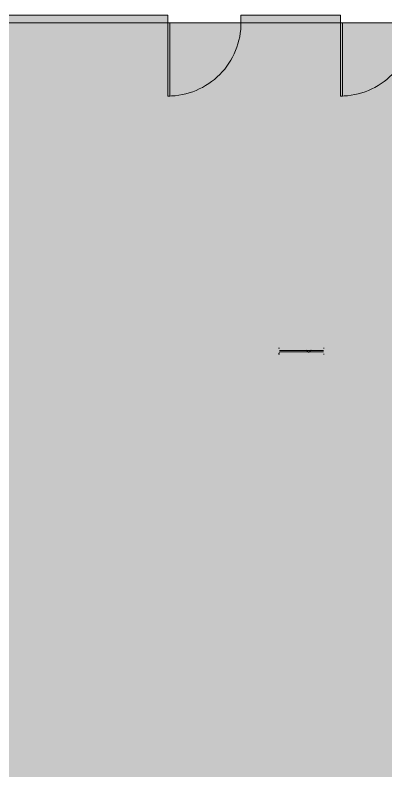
# Model space of a CAD drawing. Header units: inches. Extents: x 920 to 3228, y -557 to 2680.
# Drawn here: x 2259 to 2441.8, y 534.2 to 906.4 of the extents above; entities that cross this region are included whole.
import ezdxf

# ---------------------------------------------------------------- set-up
doc = ezdxf.new("R2010")
doc.units = ezdxf.units.IN
doc.header["$MEASUREMENT"] = 0
for name, color, linetype, lineweight in [('A-DETL-GENF', 92, 'Continuous', 9), ('A-DETL-THIN', 151, 'Continuous', 9), ('A-DOOR', 31, 'Continuous', 13), ('A-WALL-PATT', 111, 'Continuous', 13), ('I-WALL', 2, 'Continuous', 13), ('Q-CASE', 31, 'Continuous', 13)]:
    doc.layers.add(name, color=color, linetype=linetype, lineweight=lineweight)

# ---------------------------------------------------------------- blocks, each defined once
blk = doc.blocks.new('Door - Glass Single - Full Rail - Long Handle-7137591-Level XX  CONSTRUCTION')
at = {"layer": 'A-DOOR', "lineweight": 20}
for p, q in [((17, 38), (17, 2)), ((18, 38), (17, 38)), ((18, 2), (18, 38)), ((17, 2), (18, 2))]:
    blk.add_line(p, q, dxfattribs=at)
at = {"layer": 'A-DOOR', "lineweight": 9}
blk.add_arc((18, 2), 36, 90, 180.5, dxfattribs=at)
blk = doc.blocks.new('FP_25-Level XX  CONSTRUCTION')
at = {"layer": 'Q-CASE', "lineweight": 9}
for p, q in [((25.25, -13.26), (24.85, -13.26)), ((24.85, -13.93), (24.89, -13.9)), ((24.89, -13.9), (24.92, -13.87)), ((24.92, -13.87), (24.96, -13.84)), ((24.96, -13.84), (24.99, -13.81)), ((24.99, -13.81), (25.03, -13.78)), ((25.03, -13.78), (25.07, -13.75)), ((25.07, -13.75), (25.1, -13.72)), ((25.1, -13.72), (25.14, -13.7)), ((25.14, -13.7), (25.17, -13.67)), ((25.17, -13.67), (25.21, -13.64)), ((25.21, -13.64), (25.25, -13.62)), ((24.85, -16.21), (25.25, -16.21))]:
    blk.add_line(p, q, dxfattribs=at)
blk = doc.blocks.new('FP_26-Level XX  CONSTRUCTION')
at = {"layer": 'Q-CASE', "lineweight": 9}
for p, q in [((24.85, -14.34), (3.14, -14.34)), ((9.64, -14.89), (9.65, -14.88)), ((9.65, -14.88), (9.66, -14.87)), ((9.66, -14.87), (9.67, -14.86)), ((9.67, -14.86), (9.68, -14.85)), ((9.68, -14.85), (9.69, -14.84)), ((9.69, -14.84), (9.7, -14.83)), ((9.7, -14.83), (9.71, -14.82)), ((9.71, -14.82), (9.72, -14.81)), ((9.72, -14.81), (9.73, -14.8)), ((9.73, -14.8), (9.74, -14.79)), ((9.74, -14.79), (9.75, -14.78)), ((9.75, -14.78), (9.76, -14.77)), ((9.76, -14.77), (9.77, -14.76)), ((9.77, -14.76), (9.78, -14.75)), ((9.78, -14.75), (9.79, -14.74)), ((9.79, -14.74), (9.8, -14.73)), ((9.8, -14.73), (9.81, -14.72)), ((9.81, -14.72), (9.82, -14.71)), ((9.82, -14.71), (9.83, -14.69)), ((9.83, -14.69), (9.84, -14.68)), ((9.84, -14.68), (9.85, -14.67)), ((9.85, -14.67), (9.86, -14.66)), ((9.86, -14.66), (9.87, -14.65)), ((9.87, -14.65), (9.88, -14.64)), ((9.88, -14.64), (9.89, -14.63)), ((9.89, -14.63), (9.9, -14.62)), ((9.9, -14.62), (9.91, -14.61)), ((9.91, -14.6), (9.92, -14.59)), ((9.91, -14.61), (9.91, -14.6)), ((9.92, -14.59), (9.93, -14.58)), ((9.93, -14.58), (9.94, -14.57)), ((9.94, -14.57), (9.95, -14.56)), ((9.95, -14.56), (9.96, -14.55)), ((9.96, -14.55), (9.97, -14.54)), ((9.97, -14.54), (9.98, -14.53)), ((9.98, -14.53), (9.99, -14.52)), ((9.99, -14.52), (10, -14.51)), ((10, -14.51), (10.01, -14.5)), ((10.01, -14.5), (10.02, -14.49)), ((10.02, -14.49), (10.03, -14.49)), ((10.03, -14.49), (10.04, -14.48)), ((10.04, -14.48), (10.05, -14.47)), ((10.05, -14.47), (10.06, -14.46)), ((10.06, -14.46), (10.07, -14.45)), ((10.07, -14.45), (10.08, -14.44)), ((10.08, -14.44), (10.09, -14.44)), ((10.09, -14.44), (10.1, -14.43)), ((10.1, -14.43), (10.11, -14.42)), ((10.11, -14.42), (10.12, -14.41)), ((10.12, -14.41), (10.13, -14.41)), ((10.13, -14.41), (10.14, -14.4)), ((10.14, -14.4), (10.15, -14.39)), ((10.15, -14.39), (10.16, -14.39)), ((10.16, -14.39), (10.17, -14.38)), ((10.17, -14.38), (10.18, -14.37)), ((10.18, -14.37), (10.19, -14.37)), ((10.19, -14.37), (10.2, -14.36)), ((10.2, -14.36), (10.21, -14.35)), ((10.2, -14.36), (10.2, -14.36)), ((10.21, -14.35), (10.22, -14.35)), ((10.22, -14.35), (10.23, -14.34)), ((10.23, -14.34), (10.24, -14.34)), ((10.24, -14.34), (10.25, -14.33)), ((10.25, -14.33), (10.26, -14.33)), ((10.26, -14.33), (10.27, -14.33)), ((10.27, -14.33), (10.28, -14.32)), ((10.28, -14.32), (10.29, -14.32)), ((10.29, -14.32), (10.3, -14.32)), ((10.3, -14.32), (10.31, -14.31)), ((10.31, -14.31), (10.32, -14.31)), ((10.32, -14.31), (10.33, -14.31)), ((10.33, -14.31), (10.34, -14.31)), ((10.34, -14.31), (10.35, -14.3)), ((10.35, -14.3), (10.36, -14.3)), ((10.36, -14.3), (10.37, -14.3)), ((10.37, -14.3), (10.38, -14.3)), ((10.38, -14.3), (10.39, -14.3)), ((10.39, -14.3), (10.4, -14.3)), ((10.49, -14.3), (10.48, -14.3)), ((10.5, -14.3), (10.49, -14.3)), ((10.51, -14.3), (10.5, -14.3)), ((10.52, -14.3), (10.51, -14.3)), ((10.53, -14.3), (10.52, -14.3)), ((10.54, -14.31), (10.53, -14.3)), ((10.55, -14.31), (10.54, -14.31)), ((10.56, -14.31), (10.55, -14.31)), ((10.57, -14.31), (10.56, -14.31)), ((10.58, -14.32), (10.57, -14.31)), ((10.59, -14.32), (10.58, -14.32)), ((10.6, -14.32), (10.59, -14.32)), ((10.61, -14.33), (10.6, -14.32)), ((10.62, -14.33), (10.61, -14.33)), ((10.63, -14.33), (10.62, -14.33)), ((10.64, -14.34), (10.63, -14.33)), ((10.65, -14.34), (10.64, -14.34)), ((10.65, -14.35), (10.65, -14.34)), ((10.66, -14.35), (10.65, -14.35)), ((10.67, -14.36), (10.66, -14.35)), ((10.68, -14.36), (10.67, -14.36)), ((10.69, -14.37), (10.68, -14.36)), ((10.7, -14.37), (10.69, -14.37)), ((10.71, -14.38), (10.7, -14.37)), ((10.72, -14.39), (10.71, -14.38)), ((10.73, -14.39), (10.72, -14.39)), ((10.74, -14.4), (10.73, -14.39)), ((10.75, -14.41), (10.74, -14.4)), ((10.76, -14.41), (10.75, -14.41)), ((10.77, -14.42), (10.76, -14.41)), ((10.78, -14.43), (10.77, -14.42)), ((10.79, -14.44), (10.78, -14.43)), ((10.8, -14.44), (10.79, -14.44)), ((10.81, -14.45), (10.8, -14.44)), ((10.82, -14.46), (10.81, -14.45)), ((10.83, -14.47), (10.82, -14.46)), ((10.84, -14.48), (10.83, -14.47)), ((10.85, -14.49), (10.84, -14.48)), ((10.86, -14.49), (10.85, -14.49)), ((10.87, -14.5), (10.86, -14.49)), ((10.88, -14.51), (10.87, -14.5)), ((10.89, -14.52), (10.88, -14.51)), ((10.9, -14.53), (10.89, -14.52)), ((10.91, -14.54), (10.9, -14.53)), ((10.92, -14.55), (10.91, -14.54)), ((10.93, -14.56), (10.92, -14.55)), ((10.94, -14.57), (10.93, -14.56)), ((10.94, -14.58), (10.94, -14.57)), ((10.95, -14.59), (10.94, -14.58)), ((10.96, -14.6), (10.95, -14.59)), ((10.97, -14.61), (10.96, -14.6)), ((10.98, -14.62), (10.97, -14.61)), ((10.99, -14.63), (10.98, -14.62)), ((11, -14.64), (10.99, -14.63)), ((11.01, -14.65), (11, -14.64)), ((11.02, -14.66), (11.01, -14.65)), ((11.03, -14.67), (11.02, -14.66)), ((11.04, -14.68), (11.03, -14.67)), ((11.05, -14.69), (11.04, -14.68)), ((11.06, -14.71), (11.05, -14.69)), ((11.07, -14.72), (11.06, -14.71)), ((11.08, -14.73), (11.07, -14.72)), ((11.09, -14.74), (11.08, -14.73)), ((11.1, -14.75), (11.09, -14.74)), ((11.11, -14.76), (11.1, -14.75)), ((11.12, -14.77), (11.11, -14.76)), ((11.13, -14.78), (11.12, -14.77)), ((11.14, -14.79), (11.13, -14.78)), ((11.15, -14.8), (11.14, -14.79)), ((11.16, -14.81), (11.15, -14.8)), ((11.17, -14.82), (11.16, -14.81)), ((11.18, -14.83), (11.17, -14.82)), ((11.19, -14.84), (11.18, -14.83)), ((11.2, -14.85), (11.19, -14.84)), ((11.21, -14.86), (11.2, -14.85)), ((11.22, -14.87), (11.21, -14.86)), ((11.22, -14.88), (11.22, -14.87)), ((11.23, -14.89), (11.22, -14.88)), ((3.14, -15.13), (24.85, -15.13)), ((9.18, -15.17), (9.19, -15.17)), ((9.19, -15.17), (9.2, -15.17)), ((9.2, -15.17), (9.21, -15.17)), ((9.21, -15.17), (9.22, -15.17)), ((9.22, -15.17), (9.23, -15.17)), ((9.23, -15.17), (9.24, -15.17)), ((9.24, -15.17), (9.25, -15.17)), ((9.25, -15.17), (9.26, -15.16)), ((9.26, -15.16), (9.27, -15.16)), ((9.27, -15.16), (9.28, -15.16)), ((9.28, -15.16), (9.29, -15.16)), ((9.29, -15.16), (9.3, -15.15)), ((9.3, -15.15), (9.31, -15.15)), ((9.31, -15.15), (9.32, -15.15)), ((9.32, -15.15), (9.33, -15.14)), ((9.33, -15.14), (9.34, -15.14)), ((9.34, -15.14), (9.34, -15.13)), ((9.34, -15.13), (9.35, -15.13)), ((9.35, -15.13), (9.36, -15.12)), ((9.36, -15.12), (9.37, -15.12)), ((9.37, -15.12), (9.38, -15.11)), ((9.38, -15.11), (9.39, -15.11)), ((9.39, -15.11), (9.4, -15.1)), ((9.4, -15.1), (9.41, -15.1)), ((9.41, -15.1), (9.42, -15.09)), ((9.42, -15.09), (9.43, -15.08)), ((9.43, -15.08), (9.44, -15.08)), ((9.44, -15.08), (9.45, -15.07)), ((9.45, -15.07), (9.46, -15.06)), ((9.46, -15.06), (9.47, -15.05)), ((9.47, -15.05), (9.48, -15.05)), ((9.48, -15.05), (9.49, -15.04)), ((9.49, -15.04), (9.5, -15.03)), ((9.5, -15.03), (9.51, -15.02)), ((9.51, -15.02), (9.52, -15.01)), ((9.52, -15.01), (9.53, -15.01)), ((9.53, -15.01), (9.54, -15)), ((9.54, -15), (9.55, -14.99)), ((9.55, -14.99), (9.56, -14.98)), ((9.56, -14.98), (9.57, -14.97)), ((9.57, -14.97), (9.58, -14.96)), ((9.58, -14.96), (9.59, -14.95)), ((9.59, -14.95), (9.6, -14.94)), ((9.6, -14.94), (9.61, -14.93)), ((9.61, -14.93), (9.62, -14.92)), ((9.62, -14.91), (9.63, -14.9)), ((9.62, -14.92), (9.62, -14.91)), ((9.63, -14.9), (9.64, -14.89)), ((11.24, -14.9), (11.23, -14.89)), ((11.25, -14.91), (11.24, -14.9)), ((11.26, -14.92), (11.25, -14.91)), ((11.27, -14.93), (11.26, -14.92)), ((11.28, -14.94), (11.27, -14.93)), ((11.29, -14.95), (11.28, -14.94)), ((11.3, -14.96), (11.29, -14.95)), ((11.31, -14.97), (11.3, -14.96)), ((11.32, -14.98), (11.31, -14.97)), ((11.33, -14.99), (11.32, -14.98)), ((11.34, -15), (11.33, -14.99)), ((11.35, -15.01), (11.34, -15)), ((11.36, -15.01), (11.35, -15.01)), ((11.37, -15.02), (11.36, -15.01)), ((11.38, -15.03), (11.37, -15.02)), ((11.39, -15.04), (11.38, -15.03)), ((11.4, -15.05), (11.39, -15.04)), ((11.41, -15.05), (11.4, -15.05)), ((11.42, -15.06), (11.41, -15.05)), ((11.43, -15.07), (11.42, -15.06)), ((11.44, -15.08), (11.43, -15.07)), ((11.45, -15.08), (11.44, -15.08)), ((11.46, -15.09), (11.45, -15.08)), ((11.47, -15.1), (11.46, -15.09)), ((11.48, -15.1), (11.47, -15.1)), ((11.49, -15.11), (11.48, -15.1)), ((11.5, -15.11), (11.49, -15.11)), ((11.51, -15.12), (11.5, -15.11)), ((11.52, -15.13), (11.51, -15.12)), ((11.51, -15.12), (11.51, -15.12)), ((11.53, -15.13), (11.52, -15.13)), ((11.54, -15.14), (11.53, -15.13)), ((11.55, -15.14), (11.54, -15.14)), ((11.56, -15.15), (11.55, -15.14)), ((11.57, -15.15), (11.56, -15.15)), ((11.58, -15.15), (11.57, -15.15)), ((11.59, -15.16), (11.58, -15.15)), ((11.6, -15.16), (11.59, -15.16)), ((11.61, -15.16), (11.6, -15.16)), ((11.62, -15.16), (11.61, -15.16)), ((11.63, -15.17), (11.62, -15.16)), ((11.64, -15.17), (11.63, -15.17)), ((11.65, -15.17), (11.64, -15.17)), ((11.66, -15.17), (11.65, -15.17)), ((11.67, -15.17), (11.66, -15.17)), ((11.68, -15.17), (11.67, -15.17)), ((11.69, -15.17), (11.68, -15.17)), ((11.7, -15.17), (11.69, -15.17))]:
    blk.add_line(p, q, dxfattribs=at)
blk = doc.blocks.new('FP_27-Level XX  CONSTRUCTION')
at = {"layer": 'Q-CASE', "lineweight": 9}
for p, q in [((3.14, -13.26), (2.75, -13.26)), ((2.75, -16.21), (3.14, -16.21))]:
    blk.add_line(p, q, dxfattribs=at)
blk = doc.blocks.new('CW Cupbd Combined - Robe 80_h x 24_d - 2 Doors - 1 rail - 1 shoe shelf-V24-Level XX  CONSTRUCTION')
at = {"layer": 'Q-CASE', "lineweight": 9}
for name in ['FP_27-Level XX  CONSTRUCTION', 'FP_26-Level XX  CONSTRUCTION', 'FP_25-Level XX  CONSTRUCTION']:
    blk.add_blockref(name, (664.76, 0), dxfattribs=at)

msp = doc.modelspace()

# ---------------------------------------------------------------- hatches: boundary and pattern name
at = {"layer": 'A-DETL-GENF'}
h = msp.add_hatch(color=9, dxfattribs=at)
h.paths.add_polyline_path([(2543.19, 362.68), (3192.46, 362.71), (3192.5, 385.18), (3207.74, 385.18), (3207.74, 456.73), (3186.39, 456.73), (3186.39, 480.73), (3207.74, 480.73), (3207.74, 552.88), (3188.57, 552.88), (3188.57, 576.88), (3207.74, 576.88), (3207.74, 715.05), (3188.52, 715.05), (3188.52, 724.3), (2891.1, 724.3), (2891.1, 706.86), (2773.41, 706.86), (2773.41, 734.32), (2610.91, 734.36), (2610.91, 831.36), (2544.41, 831.36), (2544.41, 902.68), (2242.34, 902.68), (2242.34, 868.56), (2220.34, 868.56), (2220.34, 902.68), (1919.13, 902.68), (1919.13, 866.56), (1897.13, 866.56), (1897.13, 902.68), (1762.75, 902.68), (1762.75, 901.93), (1761.25, 901.93), (1761.25, 902.68), (1748.44, 902.68), (1748.44, 386.58), (1758.46, 386.58), (1758.46, 368.66), (1748.44, 368.66), (1748.44, 362.68), (2518.56, 362.68)], flags=0)
h.paths.add_polyline_path([(3054.3, 368.66), (3030.3, 368.66), (3030.3, 384.98), (3054.3, 384.98), (3054.3, 381.96)], flags=0)
h.paths.add_polyline_path([(2892.13, 368.66), (2868.13, 368.66), (2868.13, 390.98), (2892.13, 390.98)], flags=0)
h.paths.add_polyline_path([(2729.35, 368.66), (2705.35, 368.66), (2705.35, 384.98), (2729.35, 384.98)], flags=0)
h.paths.add_polyline_path([(2543.19, 368.66), (2543.19, 389.39), (2567.19, 389.39), (2567.19, 368.66)], flags=0)
h.paths.add_polyline_path([(2222.13, 368.66), (2219.42, 368.66), (2219.42, 390.41), (2243.42, 390.41), (2243.42, 368.66)], flags=0)
h.paths.add_polyline_path([(2082.46, 368.66), (2058.46, 368.66), (2058.46, 386.38), (2082.46, 386.38)], flags=0)
h.paths.add_polyline_path([(1919.13, 368.66), (1895.32, 368.66), (1895.32, 390.38), (1919.32, 390.38), (1919.32, 368.66)], flags=0)
h.paths.add_polyline_path([(2380.46, 368.92), (2380.46, 386.92), (2404.46, 386.92), (2404.46, 368.92)], flags=0)
h.paths.add_polyline_path([(2891.1, 546.42), (2869.1, 546.42), (2869.1, 630.42), (2891.1, 630.42), (2891.1, 555.46)], flags=0)
h.paths.add_polyline_path([(2545.13, 546.42), (2545.13, 584.42), (2567.13, 584.42), (2567.13, 546.42)], flags=0)
h.paths.add_polyline_path([(2244.13, 546.42), (2222.13, 546.42), (2222.13, 584.42), (2244.13, 584.42)], flags=0)
h.paths.add_polyline_path([(1919.13, 546.42), (1897.13, 546.42), (1897.13, 584.42), (1919.13, 584.42), (1919.13, 580.16)], flags=0)
h.paths.add_polyline_path([(1897.13, 828.43), (1897.13, 866.43), (1919.13, 866.43), (1919.13, 828.43)], flags=0)
at = {"layer": 'A-WALL-PATT', "lineweight": 9}
h = msp.add_hatch(color=7, dxfattribs=at)
h.paths.add_polyline_path([(2518.56, 902.68), (2544.47, 902.68), (2544.47, 906.43), (2455.34, 906.43), (2455.34, 902.68), (2503.22, 902.68)], flags=0)
h.paths.add_polyline_path([(2370.34, 902.68), (2419.34, 902.68), (2419.34, 906.43), (2370.34, 906.43)], flags=0)
h.paths.add_polyline_path([(2224.63, 902.68), (2334.34, 902.68), (2334.34, 906.43), (2162.13, 906.43), (2162.13, 902.68), (2220.34, 902.68)], flags=0)
h.paths.add_polyline_path([(2063.13, 902.68), (2126.13, 902.68), (2126.13, 906.43), (2063.13, 906.43)], flags=0)
h.paths.add_polyline_path([(1896.63, 902.68), (2027.13, 902.68), (2027.13, 906.43), (1762.38, 906.43), (1762.38, 902.68), (1885.63, 902.68)], flags=0)

# ---------------------------------------------------------------- linework, layer by layer
at = {"layer": 'A-DETL-THIN'}
msp.add_line((2544.41, 902.68), (1748.44, 902.68), dxfattribs=at)
at = {"layer": 'I-WALL', "color": 8, "lineweight": 20}
for p, q in [((2334.34, 906.43), (2242.34, 906.43)), ((2334.34, 902.68), (2334.34, 906.43)), ((2419.34, 906.43), (2370.34, 906.43)), ((2370.34, 906.43), (2370.34, 902.68)), ((2419.34, 902.68), (2419.34, 906.43)), ((2242.34, 902.68), (2334.34, 902.68)), ((2370.34, 902.68), (2419.34, 902.68))]:
    msp.add_line(p, q, dxfattribs=at)

# ---------------------------------------------------------------- block references
at = {"layer": 'A-DOOR', "rotation": 180}
for p in [(2352.34, 904.56), (2437.34, 904.56)]:
    msp.add_blockref('Door - Glass Single - Full Rail - Long Handle-7137591-Level XX  CONSTRUCTION', p, dxfattribs=at)
at = {"layer": 'Q-CASE', "lineweight": 9, "rotation": 180}
msp.add_blockref('CW Cupbd Combined - Robe 80_h x 24_d - 2 Doors - 1 rail - 1 shoe shelf-V24-Level XX  CONSTRUCTION', (3078.89, 726.19), dxfattribs=at)

doc.saveas('drawing.dxf')
